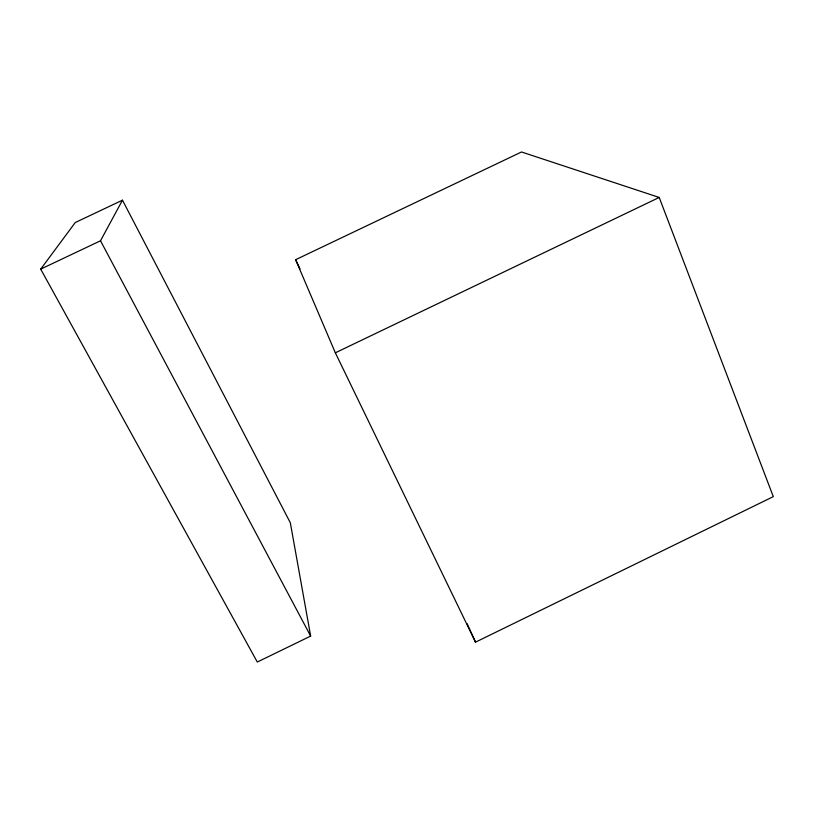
<?xml version="1.0" encoding="UTF-8"?>
<svg xmlns="http://www.w3.org/2000/svg" width="814" height="814" viewBox="0 0 814 814"><rect width="100%" height="100%" fill="white"/><g stroke="black" fill="none" stroke-linecap="round" stroke-linejoin="round"><path stroke-width="1.22" d="M40.7 269.139L100.509 240.781L122.466 200.183L290.323 522.751L310.653 636.08L257.305 662.026L40.7 269.139L75.264 222.527L122.466 200.183M475.518 642.154L773.3 496.632L659.208 197.446L521.509 151.974L295.624 259.707L335.348 352.808L475.518 642.154L467.104 623.636M335.348 352.808L659.208 197.446M100.509 240.781L310.653 636.08M295.624 259.707L300.03 268.834"/></g></svg>
